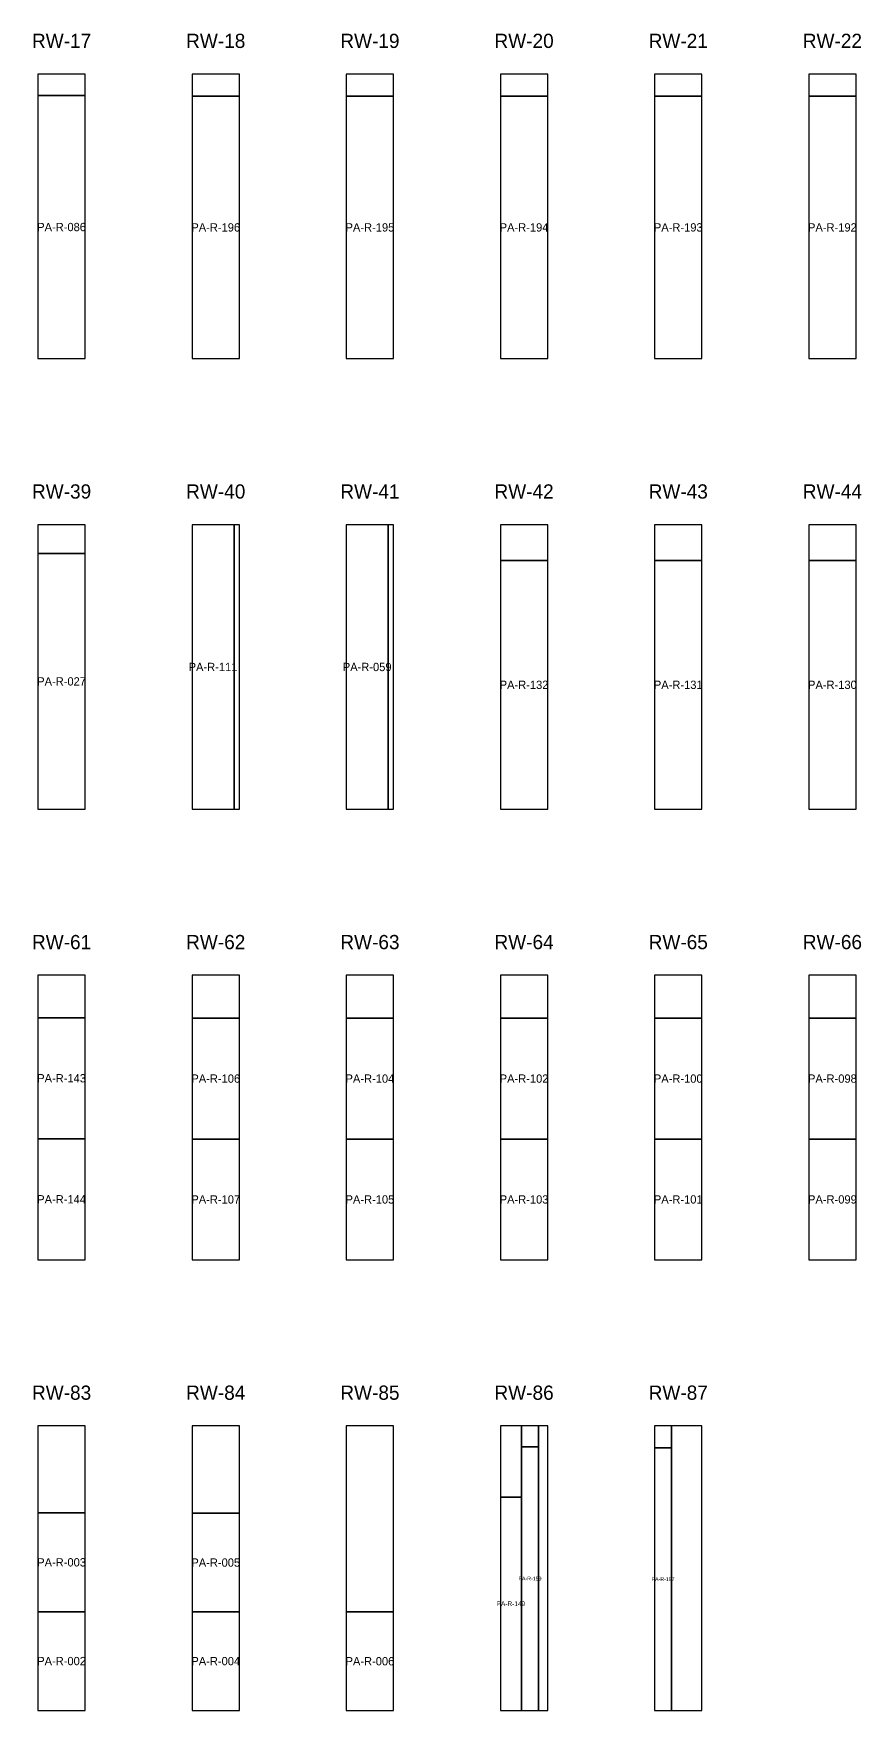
# Model space of a CAD drawing. Header units: metres. Extents: x 488.1 to 515.9, y -112.5 to -80.2.
# Drawn here: x 499.92 to 503.41, y -112.51 to -105.44 of the extents above; entities that cross this region are included whole.
import ezdxf
from ezdxf.enums import TextEntityAlignment as Align

# ---------------------------------------------------------------- set-up
doc = ezdxf.new("R2010")
doc.units = ezdxf.units.M
for name, color, linetype in [('CORTE-DESPERDICIO', 1, 'Continuous'), ('CORTE-RECORTE', 3, 'Continuous'), ('CORTE-SOBRANTE', 2, 'Continuous'), ('CORTE-TEXTO', 5, 'Continuous'), ('CORTE-TILE', 7, 'Continuous')]:
    doc.layers.add(name, color=color, linetype=linetype)

msp = doc.modelspace()

# ---------------------------------------------------------------- linework, layer by layer
at = {"layer": 'CORTE-DESPERDICIO'}
for points in [[(499.9387, -105.6963), (500.1387, -105.6963), (500.1387, -105.6064), (499.9387, -105.6064)], [(500.5887, -105.6994), (500.7887, -105.6994), (500.7887, -105.6064), (500.5887, -105.6064)], [(501.2387, -105.6994), (501.4387, -105.6994), (501.4387, -105.6064), (501.2387, -105.6064)], [(501.8887, -105.6994), (502.0887, -105.6994), (502.0887, -105.6064), (501.8887, -105.6064)], [(502.5387, -105.6994), (502.7387, -105.6994), (502.7387, -105.6064), (502.5387, -105.6064)], [(503.1887, -105.6994), (503.3887, -105.6994), (503.3887, -105.6064), (503.1887, -105.6064)], [(500.7657, -108.7064), (500.7887, -108.7064), (500.7887, -107.5064), (500.7657, -107.5064)], [(501.4157, -108.7064), (501.4387, -108.7064), (501.4387, -107.5064), (501.4157, -107.5064)], [(501.8887, -111.6064), (501.9777, -111.6064), (501.9777, -111.3064), (501.8887, -111.3064)], [(501.9777, -111.3944), (502.0497, -111.3944), (502.0497, -111.3064), (501.9777, -111.3064)], [(502.0497, -112.5064), (502.0887, -112.5064), (502.0887, -111.3064), (502.0497, -111.3064)], [(502.5387, -111.3994), (502.6107, -111.3994), (502.6107, -111.3064), (502.5387, -111.3064)]]:
    msp.add_lwpolyline(points, close=True, dxfattribs=at)
at = {"layer": 'CORTE-RECORTE'}
for points in [[(499.9387, -106.8064), (500.1387, -106.8064), (500.1387, -105.6963), (499.9387, -105.6963)], [(500.5887, -106.8064), (500.7887, -106.8064), (500.7887, -105.6994), (500.5887, -105.6994)], [(501.2387, -106.8064), (501.4387, -106.8064), (501.4387, -105.6994), (501.2387, -105.6994)], [(501.8887, -106.8064), (502.0887, -106.8064), (502.0887, -105.6994), (501.8887, -105.6994)], [(502.5387, -106.8064), (502.7387, -106.8064), (502.7387, -105.6994), (502.5387, -105.6994)], [(503.1887, -106.8064), (503.3887, -106.8064), (503.3887, -105.6994), (503.1887, -105.6994)], [(500.5887, -108.7064), (500.7657, -108.7064), (500.7657, -107.5064), (500.5887, -107.5064)], [(501.2387, -108.7064), (501.4157, -108.7064), (501.4157, -107.5064), (501.2387, -107.5064)], [(499.9387, -108.7064), (500.1387, -108.7064), (500.1387, -107.628), (499.9387, -107.628)], [(501.8887, -108.7064), (502.0887, -108.7064), (502.0887, -107.6569), (501.8887, -107.6569)], [(502.5387, -108.7064), (502.7387, -108.7064), (502.7387, -107.6569), (502.5387, -107.6569)], [(503.1887, -108.7064), (503.3887, -108.7064), (503.3887, -107.6569), (503.1887, -107.6569)], [(499.9387, -110.0959), (500.1387, -110.0959), (500.1387, -109.5854), (499.9387, -109.5854)], [(500.5887, -110.0968), (500.7887, -110.0968), (500.7887, -109.5872), (500.5887, -109.5872)], [(501.2387, -110.0968), (501.4387, -110.0968), (501.4387, -109.5872), (501.2387, -109.5872)], [(501.8887, -110.0968), (502.0887, -110.0968), (502.0887, -109.5872), (501.8887, -109.5872)], [(502.5387, -110.0968), (502.7387, -110.0968), (502.7387, -109.5872), (502.5387, -109.5872)], [(503.1887, -110.0968), (503.3887, -110.0968), (503.3887, -109.5872), (503.1887, -109.5872)], [(499.9387, -110.6064), (500.1387, -110.6064), (500.1387, -110.0959), (499.9387, -110.0959)], [(500.5887, -110.6064), (500.7887, -110.6064), (500.7887, -110.0968), (500.5887, -110.0968)], [(501.2387, -110.6064), (501.4387, -110.6064), (501.4387, -110.0968), (501.2387, -110.0968)], [(501.8887, -110.6064), (502.0887, -110.6064), (502.0887, -110.0968), (501.8887, -110.0968)], [(502.5387, -110.6064), (502.7387, -110.6064), (502.7387, -110.0968), (502.5387, -110.0968)], [(503.1887, -110.6064), (503.3887, -110.6064), (503.3887, -110.0968), (503.1887, -110.0968)], [(501.9777, -112.5064), (502.0497, -112.5064), (502.0497, -111.3944), (501.9777, -111.3944)], [(502.5387, -112.5064), (502.6107, -112.5064), (502.6107, -111.3994), (502.5387, -111.3994)], [(501.8887, -112.5064), (501.9777, -112.5064), (501.9777, -111.6064), (501.8887, -111.6064)], [(499.9387, -112.0899), (500.1387, -112.0899), (500.1387, -111.6737), (499.9387, -111.6737)], [(500.5887, -112.0905), (500.7887, -112.0905), (500.7887, -111.6749), (500.5887, -111.6749)], [(499.9387, -112.5064), (500.1387, -112.5064), (500.1387, -112.0899), (499.9387, -112.0899)], [(500.5887, -112.5064), (500.7887, -112.5064), (500.7887, -112.0905), (500.5887, -112.0905)], [(501.2387, -112.5064), (501.4387, -112.5064), (501.4387, -112.0911), (501.2387, -112.0911)]]:
    msp.add_lwpolyline(points, close=True, dxfattribs=at)
at = {"layer": 'CORTE-SOBRANTE'}
for points in [[(499.9387, -107.628), (500.1387, -107.628), (500.1387, -107.5064), (499.9387, -107.5064)], [(501.8887, -107.6569), (502.0887, -107.6569), (502.0887, -107.5064), (501.8887, -107.5064)], [(502.5387, -107.6569), (502.7387, -107.6569), (502.7387, -107.5064), (502.5387, -107.5064)], [(503.1887, -107.6569), (503.3887, -107.6569), (503.3887, -107.5064), (503.1887, -107.5064)], [(499.9387, -109.5854), (500.1387, -109.5854), (500.1387, -109.4064), (499.9387, -109.4064)], [(500.5887, -109.5872), (500.7887, -109.5872), (500.7887, -109.4064), (500.5887, -109.4064)], [(501.2387, -109.5872), (501.4387, -109.5872), (501.4387, -109.4064), (501.2387, -109.4064)], [(501.8887, -109.5872), (502.0887, -109.5872), (502.0887, -109.4064), (501.8887, -109.4064)], [(502.5387, -109.5872), (502.7387, -109.5872), (502.7387, -109.4064), (502.5387, -109.4064)], [(503.1887, -109.5872), (503.3887, -109.5872), (503.3887, -109.4064), (503.1887, -109.4064)], [(499.9387, -111.6737), (500.1387, -111.6737), (500.1387, -111.3064), (499.9387, -111.3064)], [(500.5887, -111.6749), (500.7887, -111.6749), (500.7887, -111.3064), (500.5887, -111.3064)], [(501.2387, -112.0911), (501.4387, -112.0911), (501.4387, -111.3064), (501.2387, -111.3064)], [(502.6107, -112.5064), (502.7387, -112.5064), (502.7387, -111.3064), (502.6107, -111.3064)]]:
    msp.add_lwpolyline(points, close=True, dxfattribs=at)
at = {"layer": 'CORTE-TILE'}
for points in [[(499.9387, -106.8064), (500.1387, -106.8064), (500.1387, -105.6064), (499.9387, -105.6064)], [(500.5887, -106.8064), (500.7887, -106.8064), (500.7887, -105.6064), (500.5887, -105.6064)], [(501.2387, -106.8064), (501.4387, -106.8064), (501.4387, -105.6064), (501.2387, -105.6064)], [(501.8887, -106.8064), (502.0887, -106.8064), (502.0887, -105.6064), (501.8887, -105.6064)], [(502.5387, -106.8064), (502.7387, -106.8064), (502.7387, -105.6064), (502.5387, -105.6064)], [(503.1887, -106.8064), (503.3887, -106.8064), (503.3887, -105.6064), (503.1887, -105.6064)], [(499.9387, -108.7064), (500.1387, -108.7064), (500.1387, -107.5064), (499.9387, -107.5064)], [(500.5887, -108.7064), (500.7887, -108.7064), (500.7887, -107.5064), (500.5887, -107.5064)], [(501.2387, -108.7064), (501.4387, -108.7064), (501.4387, -107.5064), (501.2387, -107.5064)], [(501.8887, -108.7064), (502.0887, -108.7064), (502.0887, -107.5064), (501.8887, -107.5064)], [(502.5387, -108.7064), (502.7387, -108.7064), (502.7387, -107.5064), (502.5387, -107.5064)], [(503.1887, -108.7064), (503.3887, -108.7064), (503.3887, -107.5064), (503.1887, -107.5064)], [(499.9387, -110.6064), (500.1387, -110.6064), (500.1387, -109.4064), (499.9387, -109.4064)], [(500.5887, -110.6064), (500.7887, -110.6064), (500.7887, -109.4064), (500.5887, -109.4064)], [(501.2387, -110.6064), (501.4387, -110.6064), (501.4387, -109.4064), (501.2387, -109.4064)], [(501.8887, -110.6064), (502.0887, -110.6064), (502.0887, -109.4064), (501.8887, -109.4064)], [(502.5387, -110.6064), (502.7387, -110.6064), (502.7387, -109.4064), (502.5387, -109.4064)], [(503.1887, -110.6064), (503.3887, -110.6064), (503.3887, -109.4064), (503.1887, -109.4064)], [(499.9387, -112.5064), (500.1387, -112.5064), (500.1387, -111.3064), (499.9387, -111.3064)], [(500.5887, -112.5064), (500.7887, -112.5064), (500.7887, -111.3064), (500.5887, -111.3064)], [(501.2387, -112.5064), (501.4387, -112.5064), (501.4387, -111.3064), (501.2387, -111.3064)], [(501.8887, -112.5064), (502.0887, -112.5064), (502.0887, -111.3064), (501.8887, -111.3064)], [(502.5387, -112.5064), (502.7387, -112.5064), (502.7387, -111.3064), (502.5387, -111.3064)]]:
    msp.add_lwpolyline(points, close=True, dxfattribs=at)

# ---------------------------------------------------------------- texts
at = {"layer": 'CORTE-TEXTO'}
for s, height, p in [('RW-17', 0.06, (500.0387, -105.4664)), ('RW-18', 0.06, (500.6887, -105.4664)), ('RW-19', 0.06, (501.3387, -105.4664)), ('RW-20', 0.06, (501.9887, -105.4664)), ('RW-21', 0.06, (502.6387, -105.4664)), ('RW-22', 0.06, (503.2887, -105.4664)), ('PA-R-086', 0.035, (500.0387, -106.2514)), ('PA-R-196', 0.035, (500.6887, -106.2529)), ('PA-R-195', 0.035, (501.3387, -106.2529)), ('PA-R-194', 0.035, (501.9887, -106.2529)), ('PA-R-193', 0.035, (502.6387, -106.2529)), ('PA-R-192', 0.035, (503.2887, -106.2529)), ('RW-39', 0.06, (500.0387, -107.3664)), ('RW-40', 0.06, (500.6887, -107.3664)), ('RW-42', 0.06, (501.9887, -107.3664)), ('RW-43', 0.06, (502.6387, -107.3664)), ('RW-41', 0.06, (501.3387, -107.3664)), ('RW-44', 0.06, (503.2887, -107.3664)), ('PA-R-111', 0.035, (500.6772, -108.1064)), ('PA-R-059', 0.035, (501.3272, -108.1064)), ('PA-R-027', 0.035, (500.0387, -108.1672)), ('PA-R-132', 0.035, (501.9887, -108.1816)), ('PA-R-131', 0.035, (502.6387, -108.1816)), ('PA-R-130', 0.035, (503.2887, -108.1816)), ('RW-61', 0.06, (500.0387, -109.2664)), ('RW-62', 0.06, (500.6887, -109.2664)), ('RW-63', 0.06, (501.3387, -109.2664)), ('RW-64', 0.06, (501.9887, -109.2664)), ('RW-65', 0.06, (502.6387, -109.2664)), ('RW-66', 0.06, (503.2887, -109.2664)), ('PA-R-143', 0.035, (500.0387, -109.8406)), ('PA-R-106', 0.035, (500.6887, -109.842)), ('PA-R-104', 0.035, (501.3387, -109.842)), ('PA-R-102', 0.035, (501.9887, -109.842)), ('PA-R-100', 0.035, (502.6387, -109.842)), ('PA-R-098', 0.035, (503.2887, -109.842)), ('PA-R-144', 0.035, (500.0387, -110.3511)), ('PA-R-107', 0.035, (500.6887, -110.3516)), ('PA-R-105', 0.035, (501.3387, -110.3516)), ('PA-R-103', 0.035, (501.9887, -110.3516)), ('PA-R-101', 0.035, (502.6387, -110.3516)), ('PA-R-099', 0.035, (503.2887, -110.3516)), ('RW-83', 0.06, (500.0387, -111.1664)), ('RW-84', 0.06, (500.6887, -111.1664)), ('RW-85', 0.06, (501.3387, -111.1664)), ('RW-86', 0.06, (501.9887, -111.1664)), ('RW-87', 0.06, (502.6387, -111.1664)), ('PA-R-003', 0.035, (500.0387, -111.8818)), ('PA-R-005', 0.035, (500.6887, -111.8827)), ('PA-R-159', 0.016, (502.0137, -111.9504)), ('PA-R-197', 0.016, (502.5747, -111.9529)), ('PA-R-149', 0.01978, (501.9332, -112.0564)), ('PA-R-002', 0.035, (500.0387, -112.2981)), ('PA-R-004', 0.035, (500.6887, -112.2984)), ('PA-R-006', 0.035, (501.3387, -112.2987))]:
    msp.add_text(s, height=height, dxfattribs=at).set_placement(p, align=Align.MIDDLE_CENTER)

doc.saveas('drawing.dxf')
